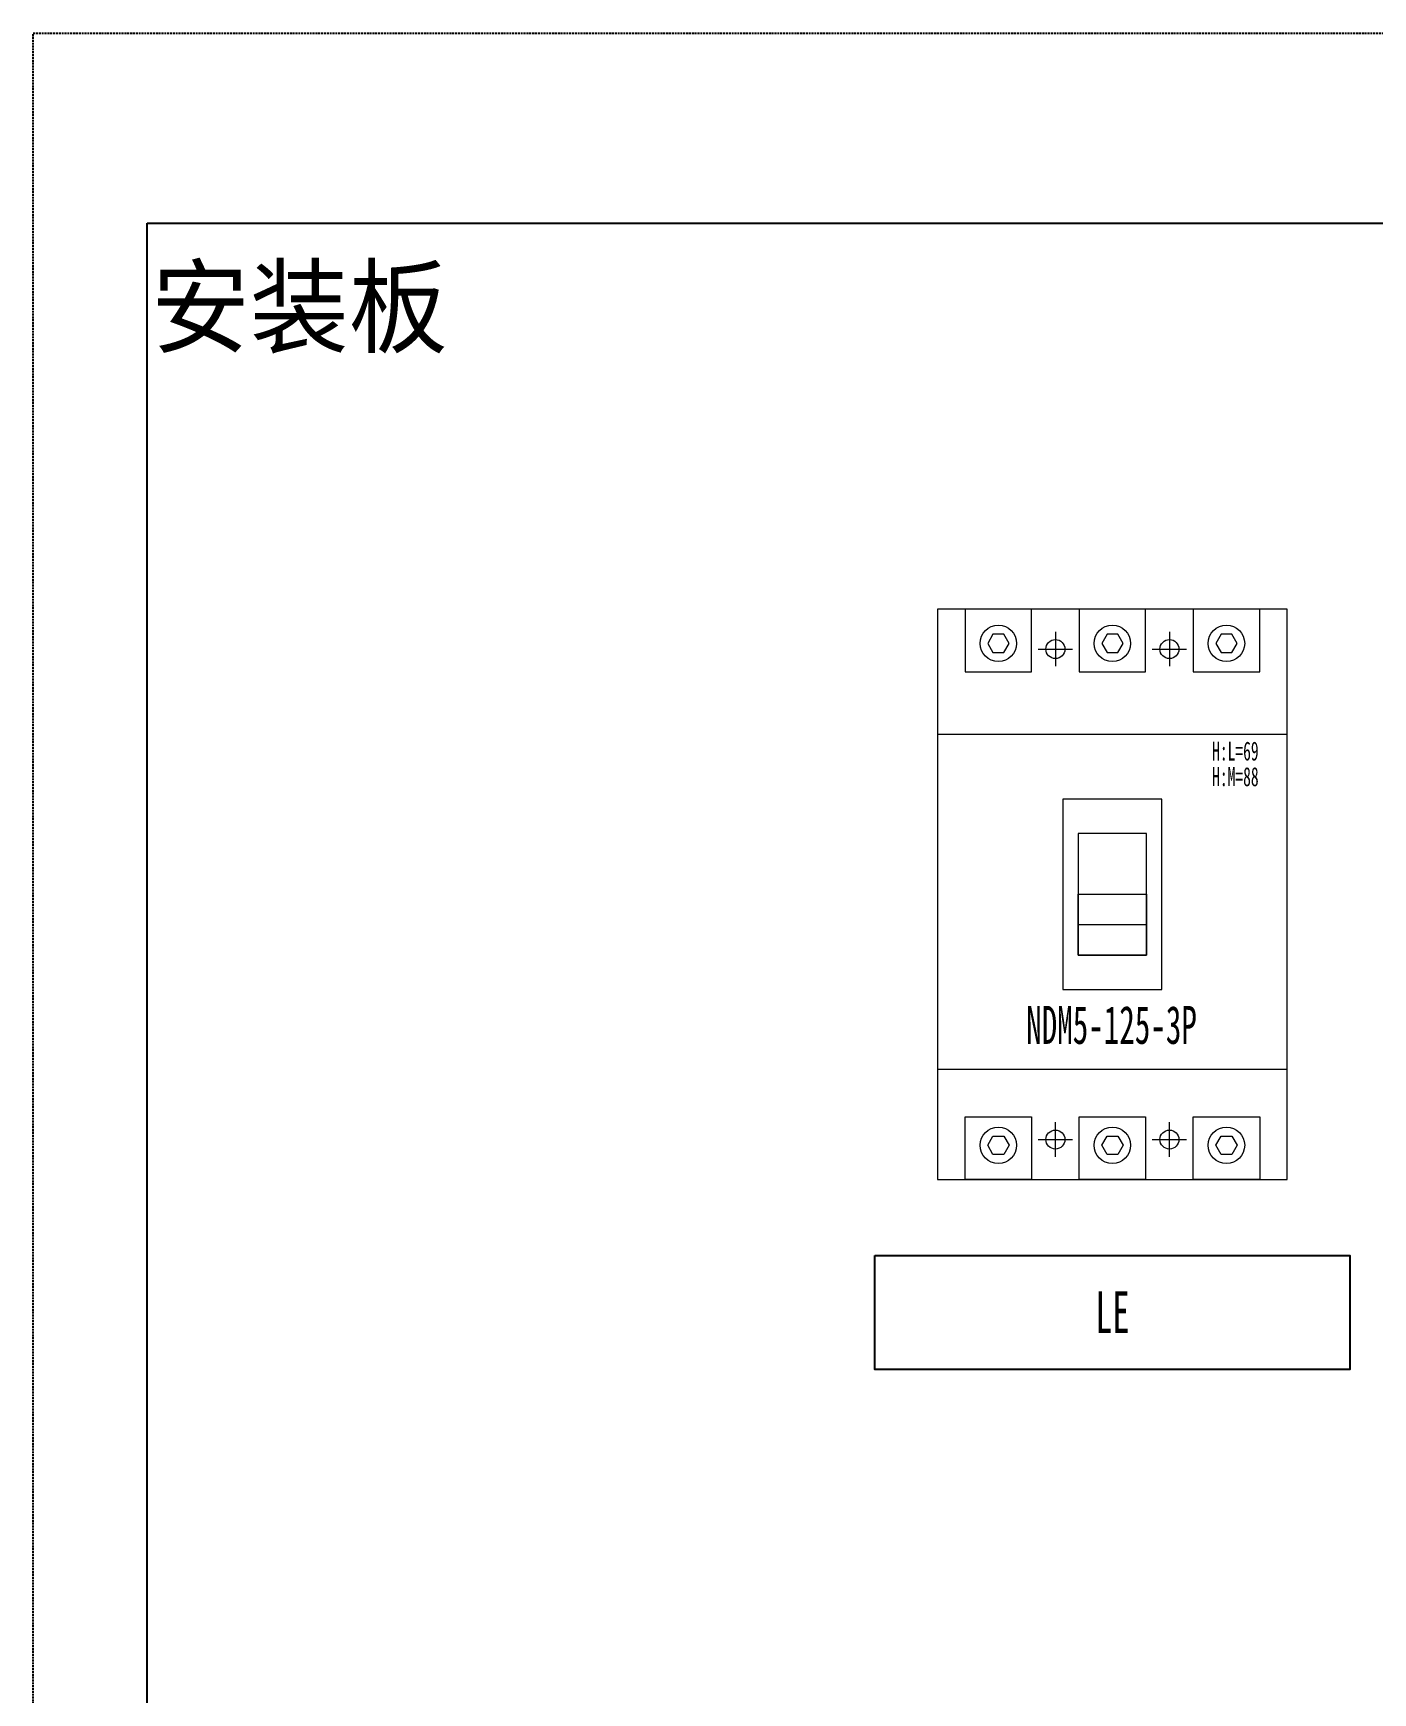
# Model space of a CAD drawing. Extents: x 390369 to 390969, y 319200 to 320100.
# Drawn here: x 390368.8 to 390721.2, y 319663.6 to 320100.1 of the extents above; entities that cross this region are included whole.
import ezdxf
from ezdxf.enums import TextEntityAlignment as Align

# ---------------------------------------------------------------- set-up
doc = ezdxf.new("R2010")
doc.units = 0
doc.header["$MEASUREMENT"] = 0
doc.linetypes.add('DASH', pattern=[0.35, 0.25, -0.1])
doc.linetypes.add('DASHED', pattern=[0.75, 0.5, -0.25])
doc.layers.add('元件', color=7, linetype='Continuous')
doc.layers.add('布置图', color=30, linetype='Continuous')
doc.layers.add('细线', color=7, linetype='Continuous', lineweight=0)
doc.styles.add('LEAD', font='', dxfattribs={"width": 0.8})
doc.styles.add('宋', font='', dxfattribs={"width": 0.7})
doc.styles.get('LEAD').set_extended_font_data('SimSun')
doc.styles.get('宋').set_extended_font_data('SimSun')

# ---------------------------------------------------------------- blocks, each defined once
blk = doc.blocks.new('Manufacturer光辉PartName塑壳断路器Series125ShellFrameLimitingCurrentRemarkPartTypeMinCurrent1MaxCurrent125Poles3PMinPower0MaxPower0LibType2DelFlgfalseUpdateDate')
at = {"layer": '细线'}
for p, q in [((-15, 69.03), (-15, 59.97)), ((15, 69.03), (15, 59.97)), ((-19.53, 64.5), (-10.47, 64.5)), ((10.47, 64.5), (19.53, 64.5)), ((-15, -69.03), (-15, -59.97)), ((15, -69.03), (15, -59.97)), ((-19.53, -64.5), (-10.47, -64.5)), ((10.47, -64.5), (19.53, -64.5))]:
    blk.add_line(p, q, dxfattribs=at)
for points in [[(-46, -75), (46, -75), (46, 75), (-46, 75)], [(-38.75, 58.5), (-21.25, 58.5), (-21.25, 75), (-38.75, 75)], [(-8.75, 58.5), (8.75, 58.5), (8.75, 75), (-8.75, 75)], [(21.25, 58.5), (38.75, 58.5), (38.75, 75), (21.25, 75)], [(-46, -46), (46, -46), (46, 42), (-46, 42)], [(-13, -25), (13, -25), (13, 25), (-13, 25)], [(-9, -16), (9, -16), (9, 16), (-9, 16)], [(-9, 0), (9, 0), (9, -16), (-9, -16)], [(-9, 0), (9, 0), (9, -8), (-9, -8)], [(-38.75, -58.5), (-21.25, -58.5), (-21.25, -75), (-38.75, -75)], [(-8.75, -58.5), (8.75, -58.5), (8.75, -75), (-8.75, -75)], [(21.25, -58.5), (38.75, -58.5), (38.75, -75), (21.25, -75)]]:
    blk.add_lwpolyline(points, close=True, dxfattribs=at)
at = {"layer": '细线', "color": 7}
for points in [[(-27.19, 66), (-28.59, 68.43), (-31.41, 68.43), (-32.81, 66), (-31.41, 63.57), (-28.59, 63.57)], [(2.81, 66), (1.41, 68.43), (-1.41, 68.43), (-2.81, 66), (-1.41, 63.57), (1.41, 63.57)], [(32.81, 66), (31.41, 68.43), (28.59, 68.43), (27.19, 66), (28.59, 63.57), (31.41, 63.57)], [(-27.19, -66), (-28.59, -68.43), (-31.41, -68.43), (-32.81, -66), (-31.41, -63.57), (-28.59, -63.57)], [(2.81, -66), (1.41, -68.43), (-1.41, -68.43), (-2.81, -66), (-1.41, -63.57), (1.41, -63.57)], [(32.81, -66), (31.41, -68.43), (28.59, -68.43), (27.19, -66), (28.59, -63.57), (31.41, -63.57)]]:
    blk.add_lwpolyline(points, close=True, dxfattribs=at)
for centre in [(-30, 66), (0, 66), (30, 66), (-30, -66), (0, -66), (30, -66)]:
    blk.add_circle(centre, 4.8, dxfattribs=at)
at = {"layer": '细线'}
for centre in [(-15, 64.5), (15, 64.5), (-15, -64.5), (15, -64.5)]:
    blk.add_circle(centre, 2.5, dxfattribs=at)
at = {"layer": '细线', "color": 7, "attachment_point": 1, "style": '宋'}
for s, insert, char_height, width in [('\\pxql;{\\fFangSong_GB2312|b0|i0|c134|p49;\\W0.6;H:L=69}', (26.23, 40.19), 5, 16.7991), ('\\pxql;{\\fFangSong_GB2312|b0|i0|c134|p49;\\W0.6;H:M=88}', (26.23, 33.45), 5, 16.7991), ('\\pxql;{\\fFangSong_GB2312|b0|i0|c134|p49;\\W0.6;NDM5-125-3P}', (-22.68, -29.34), 10, 49.2649)]:
    blk.add_mtext(s, dxfattribs=dict(at, insert=insert, char_height=char_height, width=width))
blk = doc.blocks.new('Manufacturer光辉PartName剩余电流互感器Series一体式ShellFrame250LimitingCurrentRemarkPartTypeMinCurrent16MaxCurrent250PolesMinPower0MaxPower0LibType2DelFlgfalseUpdateDate')
at = {"color": 0, "transparency": 33554687}
blk.add_lwpolyline([(-62.5, 15), (62.5, 15), (62.5, -15), (-62.5, -15)], close=True, dxfattribs=at)
at = {"layer": '元件', "linetype": 'DASH', "transparency": 33554687, "style": 'LEAD', "width": 0.6}
blk.add_text('LE', height=11, dxfattribs=at).set_placement((0, -5.38), align=Align.CENTER)

msp = doc.modelspace()

# ---------------------------------------------------------------- linework, layer by layer
at = {"color": 2}
msp.add_lwpolyline([(390398.82, 320050.11), (390938.82, 320050.11), (390938.82, 319250.11), (390398.82, 319250.11)], close=True, dxfattribs=at)
at = {"layer": '布置图', "linetype": 'DASHED'}
msp.add_lwpolyline([(390368.82, 320100.11), (390968.82, 320100.11), (390968.82, 319200.11), (390368.82, 319200.11)], close=True, dxfattribs=at)

# ---------------------------------------------------------------- block references
for name, p in [('Manufacturer光辉PartName塑壳断路器Series125ShellFrameLimitingCurrentRemarkPartTypeMinCurrent1MaxCurrent125Poles3PMinPower0MaxPower0LibType2DelFlgfalseUpdateDate', (390652.71, 319873.62)), ('Manufacturer光辉PartName剩余电流互感器Series一体式ShellFrame250LimitingCurrentRemarkPartTypeMinCurrent16MaxCurrent250PolesMinPower0MaxPower0LibType2DelFlgfalseUpdateDate', (390652.71, 319763.62))]:
    msp.add_blockref(name, p)

# ---------------------------------------------------------------- texts
at = {"color": 0}
msp.add_text('安装板', height=20, dxfattribs=at).set_placement((390399.82, 320028.11), align=Align.MIDDLE_LEFT)

doc.saveas('drawing.dxf')
